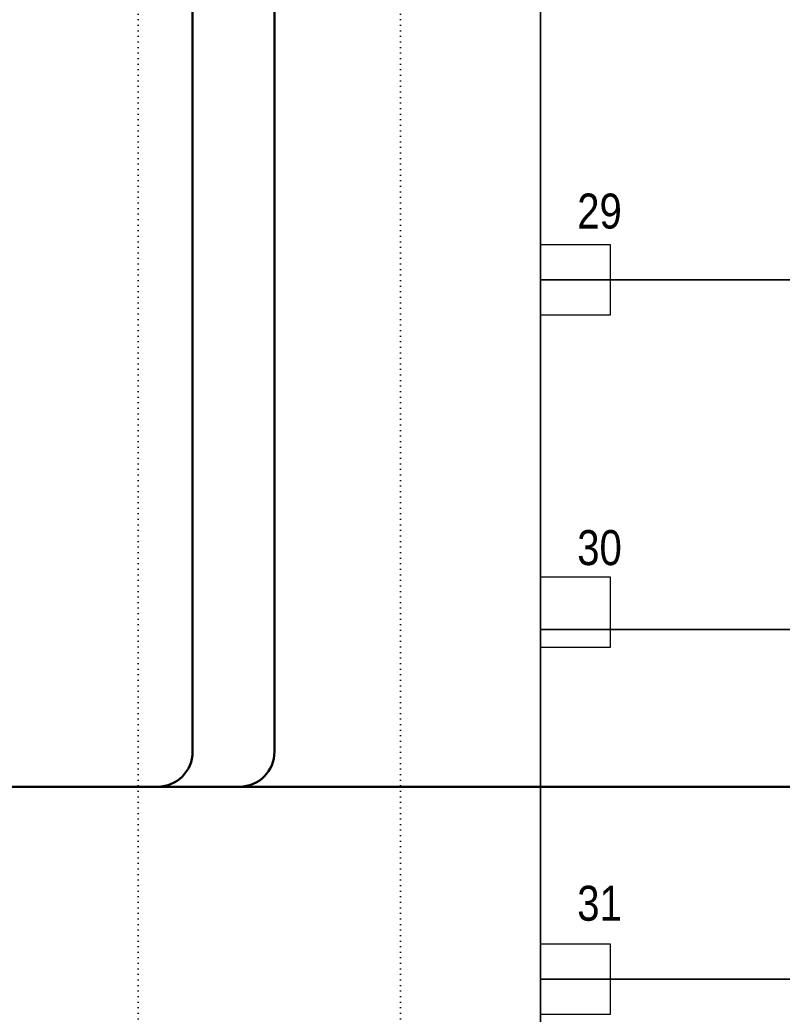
# Model space of a CAD drawing. Header units: metres. Extents: x -19121 to 152404, y -12107 to 46241.
# Drawn here: x 65945 to 66816, y 1600 to 2738 of the extents above; entities that cross this region are included whole.
import ezdxf
from ezdxf.enums import TextEntityAlignment as Align

# ---------------------------------------------------------------- set-up
doc = ezdxf.new("R2010")
doc.units = ezdxf.units.M
doc.header["$LTSCALE"] = 50
doc.header["$MEASUREMENT"] = 0
doc.linetypes.add('DOT2', pattern=[0.125, 0, -0.125])
doc.linetypes.add('HIDDEN', pattern=[0.375, 0.25, -0.125])
doc.layers.get('0').update_dxf_attribs({"color": 9, "lineweight": 9})
for name, color, linetype, lineweight in [('01', 9, 'Continuous', 9), ('06D', 9, 'Continuous', 9), ('21', 9, 'Continuous', 9), ('E-MODÜL HATTI', 6, 'Continuous', 30)]:
    doc.layers.add(name, color=color, linetype=linetype, lineweight=lineweight)
doc.styles.add('MuuM_TEXT-STANDART', font='ARIALN.TTF')

# ---------------------------------------------------------------- blocks, each defined once
blk = doc.blocks.new('p-kolon_80x80')
blk.add_lwpolyline([(-40, -40), (40, -40), (40, 40), (-40, 40)], close=True)
blk = doc.blocks.new('1.bod.mimari.elk')
at = {"layer": '01'}
for p in [(10580, -6190), (10580, -6570), (10580, -6990)]:
    blk.add_blockref('p-kolon_80x80', p, dxfattribs=at)
blk = doc.blocks.new('p-işyeri')
at = {"color": 0, "const_width": 2}
blk.add_lwpolyline([(200, 0), (200, 700), (-200, 700), (-200, 0)], close=True, dxfattribs=at)
blk = doc.blocks.new('1.bod.mimari1.elk')
at = {"layer": '06D', "linetype": 'DOT2'}
for points in [[(10080, -4400), (10080, -7740, 0.4390312), (10610, -8340), (11395.6, -8340)], [(10380, -4400), (10380, -7740, 0.4648838), (10610, -8040), (12425, -8040)]]:
    blk.add_lwpolyline(points, format="xyb", dxfattribs=at)
at = {"layer": '06D', "color": 89, "linetype": 'HIDDEN', "true_color": 0x2e4d23, "rotation": 90}
for p in [(11240, -5990), (11240, -6390), (11240, -6790), (11240, -7190)]:
    blk.add_blockref('p-işyeri', p, dxfattribs=at)
at = {"layer": '21', "style": 'MuuM_TEXT-STANDART'}
for s, p in [('29', (10633.1, -6143.23)), ('30', (10633.1, -6528.28)), ('31', (10633.1, -6935.13))]:
    blk.add_text(s, height=40, dxfattribs=at).set_placement(p, align=Align.BOTTOM_RIGHT)

msp = doc.modelspace()

# ---------------------------------------------------------------- linework, layer by layer
at = {"layer": 'E-MODÜL HATTI', "ltscale": 50}
for p, q in [((66142.4, 4244.7), (66142.4, 1900.2)), ((66236, 4242.8), (66236, 1900.2)), ((64493.5, 1860.2), (66102.4, 1860.2)), ((66080, 1860.2), (66196, 1860.2)), ((66196, 1860.2), (67615, 1860.2))]:
    msp.add_line(p, q, dxfattribs=at)
for centre in [(66102.4, 1900.2), (66196, 1900.2)]:
    msp.add_arc(centre, 40, 270, 0, dxfattribs=at)

# ---------------------------------------------------------------- block references
at = {"layer": '06D'}
for name in ['1.bod.mimari.elk', '1.bod.mimari1.elk']:
    msp.add_blockref(name, (56000, 8630), dxfattribs=at)

doc.saveas('drawing.dxf')
